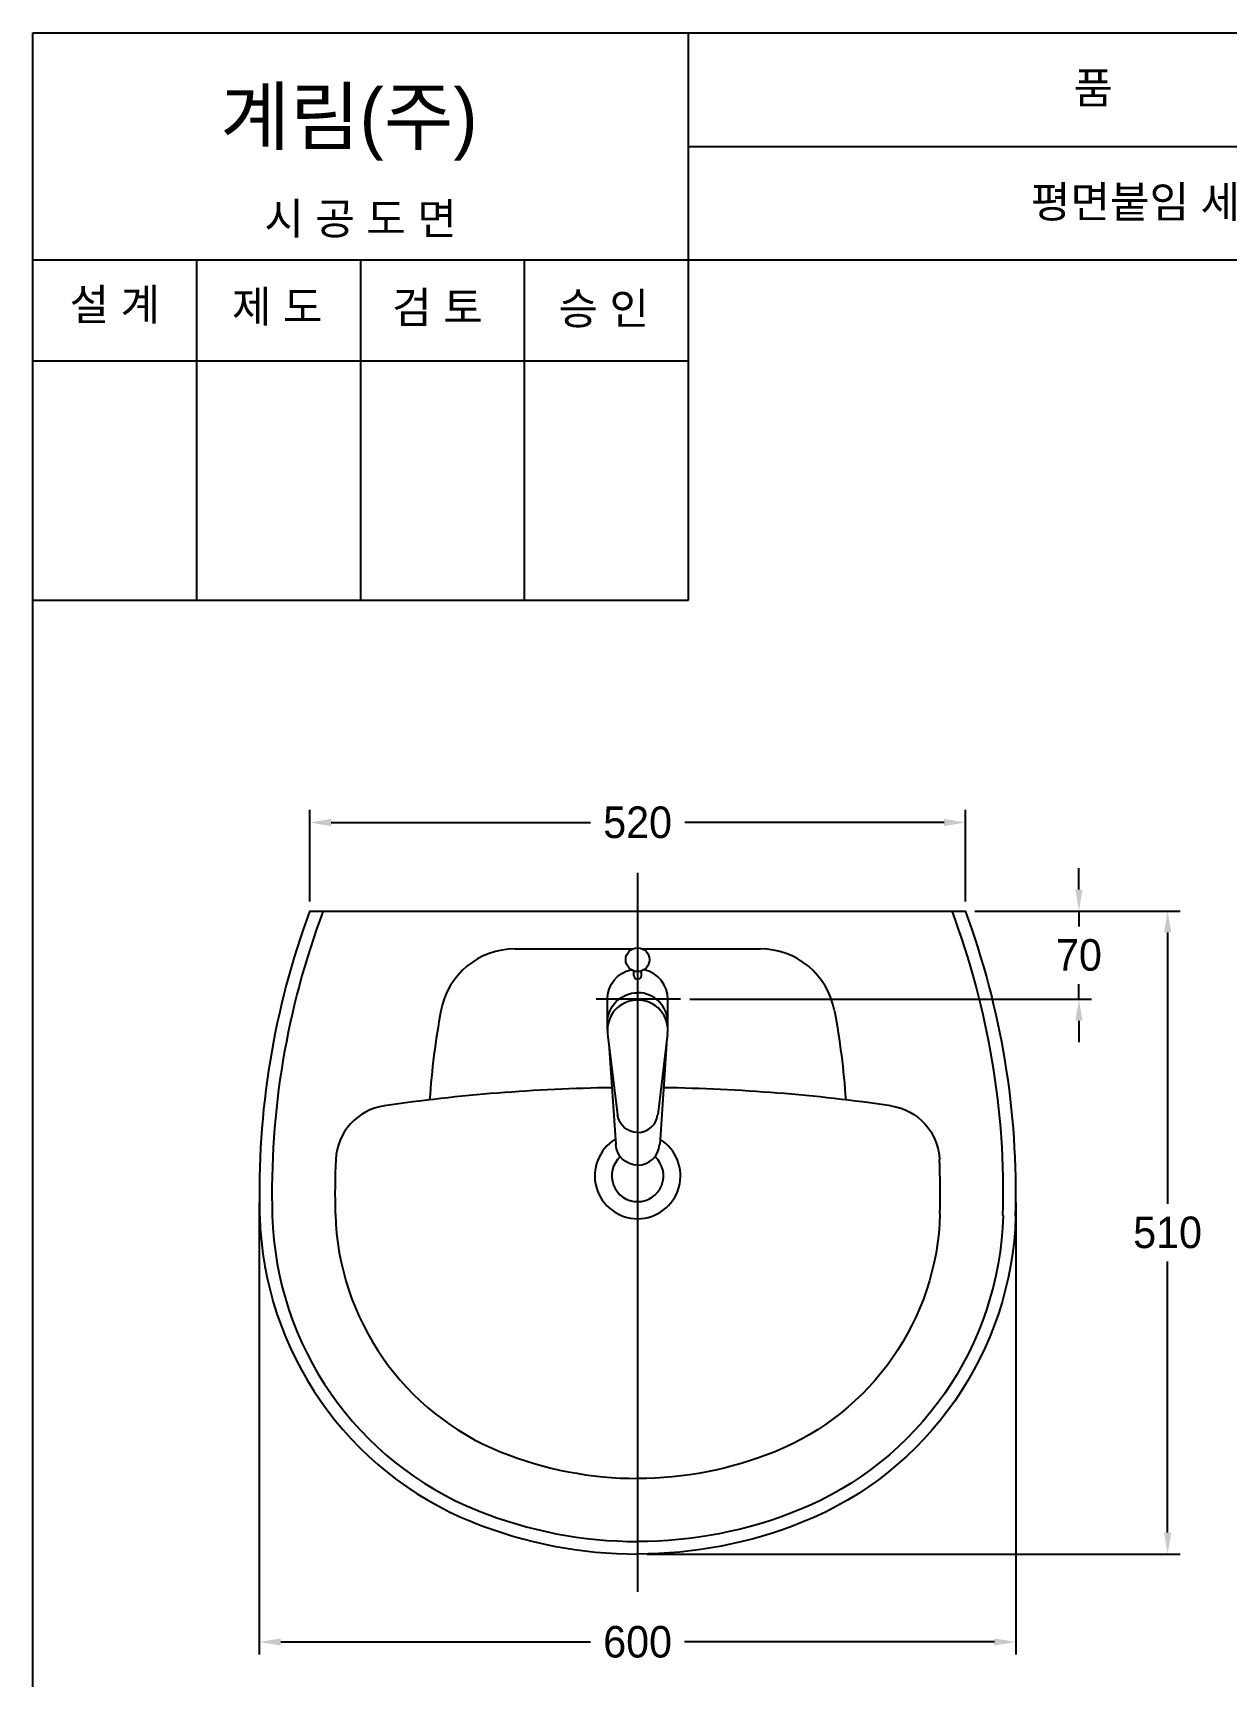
# Model space of a CAD drawing. Header units: millimetres. Extents: x 0 to 5707, y -67 to 2530.
# Drawn here: x 0 to 946, y 1227 to 2530 of the extents above; entities that cross this region are included whole.
import ezdxf
from ezdxf.enums import TextEntityAlignment as Align
from ezdxf.lldxf.tags import DXFTag

# ---------------------------------------------------------------- set-up
doc = ezdxf.new("R2010")
doc.units = ezdxf.units.MM
for name, color, linetype in [('TEXT', 7, 'Continuous'), ('내부선 및 부속', 4, 'Continuous'), ('도각라인', 7, 'Continuous'), ('외형선', 3, 'Continuous'), ('중심선', 1, 'DASHED'), ('치수선', 7, 'Continuous')]:
    doc.layers.add(name, color=color, linetype=linetype)
doc.styles.add('____', font='')
doc.styles.add('타이틀', font='H2GTRM.TTF', dxfattribs={"height": 25})
doc.styles.get('____').set_extended_font_data('굴림')
tags = doc.linetypes.add('DASHDOT', pattern=[70, 31, -13, 13, -13]).pattern_tags.tags
tags[10:11] = [DXFTag(74, 4), DXFTag(75, 0), DXFTag(340, '0'), DXFTag(46, 0.0), DXFTag(50, 0.0), DXFTag(44, 0.0), DXFTag(45, 0.0)]
tags[8:9] = [DXFTag(74, 4), DXFTag(75, 0), DXFTag(340, '0'), DXFTag(46, 0.0), DXFTag(50, 0.0), DXFTag(44, 0.0), DXFTag(45, 0.0)]
tags[6:7] = [DXFTag(74, 4), DXFTag(75, 0), DXFTag(340, '0'), DXFTag(46, 0.0), DXFTag(50, 0.0), DXFTag(44, 0.0), DXFTag(45, 0.0)]
tags[4:5] = [DXFTag(74, 4), DXFTag(75, 0), DXFTag(340, '0'), DXFTag(46, 0.0), DXFTag(50, 0.0), DXFTag(44, 0.0), DXFTag(45, 0.0)]
tags = doc.linetypes.add('DASHED', pattern=[25.72, 12.86, -12.86]).pattern_tags.tags
tags[6:7] = [DXFTag(74, 4), DXFTag(75, 0), DXFTag(340, '0'), DXFTag(46, 0.0), DXFTag(50, 0.0), DXFTag(44, 0.0), DXFTag(45, 0.0)]
tags[4:5] = [DXFTag(74, 4), DXFTag(75, 0), DXFTag(340, '0'), DXFTag(46, 0.0), DXFTag(50, 0.0), DXFTag(44, 0.0), DXFTag(45, 0.0)]
doc.dimstyles.new('MSADIM', dxfattribs={"dimtxt": 33, "dimasz": 17, "dimexe": 10, "dimexo": 7.5, "dimgap": 10, "dimtad": 0, "dimtih": 1, "dimtoh": 1, "dimdec": 0, "dimzin": 1, "dimdsep": 46, "dimtxsty": '____', "dimcen": 11.25, "dimadec": 0, "dimazin": 0, "dimtfac": 1, "dimtdec": 0, "dimtix": 1, "dimtmove": 0, "dimatfit": 3, "dimfxl": 0, "dimtolj": 1, "dimtzin": 1, "dimarcsym": 0})

# ---------------------------------------------------------------- blocks, each defined once
blk = doc.blocks.new('*D97')
at = {"layer": '치수선', "color": 0, "linetype": 'Continuous', "lineweight": -2}
for p, q in [((219.6, 1841.1), (219.6, 1913.8)), ((236.6, 1903.8), (442.3, 1903.8)), ((722.6, 1903.8), (517, 1903.8)), ((739.6, 1841.1), (739.6, 1913.8))]:
    blk.add_line(p, q, dxfattribs=at)
at = {"layer": '치수선', "color": 0, "linetype": 'Continuous'}
for points in [[(236.6, 1906.6), (236.6, 1900.9), (219.6, 1903.8)], [(722.6, 1906.6), (722.6, 1900.9), (739.6, 1903.8)]]:
    blk.add_solid(points, dxfattribs=at)
at = {"layer": '치수선', "color": 0, "linetype": 'Continuous', "insert": (479.6, 1903.8), "char_height": 25, "attachment_point": 5, "style": '____'}
blk.add_mtext('\\A1;520', dxfattribs=at)
blk = doc.blocks.new('*D98')
at = {"layer": '치수선', "color": 0, "linetype": 'Continuous', "lineweight": -2}
for p, q in [((829.6, 1850.6), (829.6, 1867.6)), ((747.1, 1833.6), (839.6, 1833.6)), ((829.6, 1833.6), (829.6, 1821.4)), ((829.6, 1763.6), (829.6, 1775.7)), ((521.1, 1763.6), (839.6, 1763.6)), ((829.6, 1746.6), (829.6, 1729.6))]:
    blk.add_line(p, q, dxfattribs=at)
at = {"layer": '치수선', "color": 0, "linetype": 'Continuous'}
for points in [[(826.8, 1850.6), (832.4, 1850.6), (829.6, 1833.6)], [(826.8, 1746.6), (832.4, 1746.6), (829.6, 1763.6)]]:
    blk.add_solid(points, dxfattribs=at)
at = {"layer": '치수선', "color": 0, "linetype": 'Continuous', "insert": (829.6, 1798.6), "char_height": 25, "attachment_point": 5, "style": '____'}
blk.add_mtext('\\A1;70', dxfattribs=at)
blk = doc.blocks.new('*D99')
at = {"layer": '치수선', "color": 0, "linetype": 'Continuous', "lineweight": -2}
for p, q in [((747.1, 1833.6), (909.9, 1833.6)), ((899.9, 1816.6), (899.9, 1601.4)), ((899.9, 1340.6), (899.9, 1555.7)), ((487.1, 1323.6), (909.9, 1323.6))]:
    blk.add_line(p, q, dxfattribs=at)
at = {"layer": '치수선', "color": 0, "linetype": 'Continuous'}
for points in [[(897.1, 1816.6), (902.8, 1816.6), (899.9, 1833.6)], [(897.1, 1340.6), (902.8, 1340.6), (899.9, 1323.6)]]:
    blk.add_solid(points, dxfattribs=at)
at = {"layer": '치수선', "color": 0, "linetype": 'Continuous', "insert": (899.9, 1578.6), "char_height": 25, "attachment_point": 5, "style": '____'}
blk.add_mtext('\\A1;510', dxfattribs=at)
blk = doc.blocks.new('*D100')
at = {"layer": '치수선', "color": 0, "linetype": 'Continuous', "lineweight": -2}
for p, q in [((179.6, 1602.5), (179.6, 1243.9)), ((779.6, 1602.5), (779.6, 1243.9)), ((196.6, 1253.9), (442.3, 1253.9)), ((762.6, 1253.9), (516.9, 1253.9))]:
    blk.add_line(p, q, dxfattribs=at)
at = {"layer": '치수선', "color": 0, "linetype": 'Continuous'}
for points in [[(196.6, 1256.7), (196.6, 1251.1), (179.6, 1253.9)], [(762.6, 1256.7), (762.6, 1251.1), (779.6, 1253.9)]]:
    blk.add_solid(points, dxfattribs=at)
at = {"layer": '치수선', "color": 0, "linetype": 'Continuous', "insert": (479.6, 1253.9), "char_height": 25, "attachment_point": 5, "style": '____'}
blk.add_mtext('\\A1;600', dxfattribs=at)

msp = doc.modelspace()

# ---------------------------------------------------------------- linework, layer by layer
at = {"layer": '내부선 및 부속', "linetype": 'Continuous'}
for p, q in [((382.6, 1803.6), (475.6, 1803.6)), ((483.7, 1803.6), (576.7, 1803.6)), ((476.6, 1782.5), (476.6, 1786.1)), ((482.6, 1782.5), (482.6, 1786.1)), ((455.6, 1739), (455.6, 1763.6)), ((503.6, 1739), (503.6, 1763.6)), ((455.8, 1736.1), (463.7, 1672)), ((503.4, 1736.1), (495.5, 1672)), ((456.8, 1728.2), (462.2, 1648.4)), ((502.5, 1728.2), (497.1, 1648.4)), ((462.3, 1646.2), (462.3, 1646.2)), ((462.6, 1645.2), (462.6, 1645.2)), ((463.4, 1643.1), (463.4, 1643.1)), ((463.8, 1642.1), (463.8, 1642.1)), ((495.4, 1642.1), (495.4, 1642.1)), ((495.9, 1643.1), (495.9, 1643.1)), ((496.6, 1645.2), (496.6, 1645.2)), ((496.9, 1646.2), (496.9, 1646.2))]:
    msp.add_line(p, q, dxfattribs=at)
at = {"layer": '내부선 및 부속', "linetype": 'Continuous', "flags": 128}
for points in [[(455.6, 1763.6, -0.353764), (474.6, 1787)], [(455.6, 1744.8, -0.414213), (479.6, 1768.8)], [(635.7, 1754.5, -0.028834), (644.6, 1683.8)], [(479.6, 1657.9, -0.37856), (463.7, 1672)], [(479.6, 1632.1, -0.394608), (462.2, 1648.4)], [(769.4, 1592, -0.298443), (606.5, 1358.1)], [(606.5, 1358.1, -0.095885), (479.6, 1333.6)]]:
    msp.add_lwpolyline(points, format="xyb", dxfattribs=at)
at = {"layer": '내부선 및 부속', "linetype": 'Continuous'}
msp.add_circle((479.6, 1795), 9.44, dxfattribs=at)
for centre, radius, start, end in [((824.6, 1610), 635, 159.3819, 181.6222), ((134.6, 1610), 635, 358.3778, 20.6181), ((382.6, 1743.6), 60, 90, 169.479), ((576.7, 1743.6), 60, 10.521, 90), ((479.6, 1763.6), 24, 0, 77.9277), ((479.6, 1782.5), 3, 180, 360), ((479.6, 1739), 24, 90.0001, 187.0619), ((479.6, 1744.8), 24, 0, 90), ((479.6, 1739), 24, 352.9381, 90), ((931.7, 1641.6), 618.5, 169.479, 176.0854), ((479.6, 1673.9), 16, 270, 352.9386), ((479.6, 1623.6), 34, 121.4484, 58.5515), ((479.6, 1649.6), 17.5, 270, 356.1383), ((479.6, 1623.6), 20.5, 132.0769, 47.9229), ((449.8, 1599.3), 260, 181.6222, 248.0918), ((479.6, 1673.6), 340, 248.0918, 270)]:
    msp.add_arc(centre, radius, start, end, dxfattribs=at)
for points in [[(455.8, 1741.1), (455.8, 1741.1), (455.8, 1741.1)], [(503.4, 1741.1), (503.4, 1741.1), (503.4, 1741.1)]]:
    msp.add_rational_spline(points, [0.951478421688, 0.951479792595, 0.951481163502], degree=2, dxfattribs=at)
at = {"layer": '도각라인', "color": 7}
for p, q in [((0, 0), (0, 2530)), ((0, 2530), (1800, 2530)), ((520, 2080), (520, 2530)), ((520, 2440), (1800, 2440)), ((0, 2350), (1800, 2350)), ((130, 2080), (130, 2350)), ((260, 2080), (260, 2350)), ((390, 2080), (390, 2350)), ((0, 2270), (520, 2270)), ((0, 2080), (520, 2080))]:
    msp.add_line(p, q, dxfattribs=at)
at = {"layer": '외형선', "linetype": 'Continuous'}
msp.add_line((219.6, 1833.6), (739.6, 1833.6), dxfattribs=at)
at = {"layer": '외형선', "linetype": 'Continuous', "flags": 128}
for points in [[(680.5, 1679.1, -0.359728), (719, 1636.6)], [(719.4, 1593.4, -0.298443), (587.8, 1404.5)], [(779.4, 1591.7, -0.298443), (610.2, 1348.8)], [(587.8, 1404.5, -0.095885), (479.6, 1383.6)], [(610.2, 1348.8, -0.095885), (479.6, 1323.6)]]:
    msp.add_lwpolyline(points, format="xyb", dxfattribs=at)
at = {"layer": '외형선', "linetype": 'Continuous'}
for centre, radius, start, end in [((824.6, 1610), 645, 159.7158, 181.6222), ((134.6, 1610), 645, 358.3778, 20.2842), ((479.6, 293.6), 1400, 90.8388, 98.2503), ((479.6, 293.6), 1400, 81.7497, 89.1612), ((285.2, 1634.5), 45, 98.2503, 177.3907), ((824.6, 1610), 585, 177.3907, 181.6222), ((134.6, 1610), 585, 358.3778, 2.6093), ((449.8, 1599.3), 270, 181.6222, 248.0918), ((449.8, 1599.3), 210, 181.6222, 248.0918), ((479.6, 1673.6), 290, 248.0918, 270), ((479.6, 1673.6), 350, 248.0918, 270)]:
    msp.add_arc(centre, radius, start, end, dxfattribs=at)
at = {"layer": '중심선', "linetype": 'DASHDOT'}
for p, q in [((479.6, 1864), (479.6, 1293.8)), ((513.6, 1763.6), (446.6, 1763.6))]:
    msp.add_line(p, q, dxfattribs=at)

# ---------------------------------------------------------------- texts
at = {"layer": 'TEXT', "style": '타이틀'}
msp.add_text('계림(주)', height=44, dxfattribs=at).set_placement((148.7, 2441.8))
for s, p in [('품             명', (915.7, 2486.4)), ('평면붙임 세면기', (905.8, 2396)), ('시 공 도 면', (259.9, 2382.7)), ('설 계', (65, 2314.6)), ('제 도', (193.8, 2312.9)), ('검 토', (320.8, 2312.3)), ('승 인', (452.7, 2311.4))]:
    msp.add_text(s, height=25, dxfattribs=at).set_placement(p, align=Align.MIDDLE_CENTER)

# ---------------------------------------------------------------- dimensions: what is measured, and where the dimension line sits
at = {"layer": '치수선', "linetype": 'Continuous'}
for base, p1, p2, picture, middle in [((739.6, 1903.8), (219.6, 1833.6), (739.6, 1833.6), '*D97', (479.6, 1903.8)), ((779.6, 1253.9), (179.6, 1610), (779.6, 1610), '*D100', (479.6, 1253.9))]:
    dim = msp.add_linear_dim(base=base, p1=p1, p2=p2, dimstyle='MSADIM', override={"dimtxt": 25}, dxfattribs=at)
    dim.commit()
    dim.dimension.update_dxf_attribs({"geometry": picture, "text_midpoint": middle, "dimtype": 160})
for base, p1, p2, picture, middle in [((829.6, 1833.6), (513.6, 1763.6), (739.6, 1833.6), '*D98', (829.6, 1798.6)), ((899.9, 1323.6), (739.6, 1833.6), (479.6, 1323.6), '*D99', (899.9, 1578.6))]:
    dim = msp.add_linear_dim(base=base, p1=p1, p2=p2, angle=90, dimstyle='MSADIM', override={"dimtxt": 25}, dxfattribs=at)
    dim.commit()
    dim.dimension.update_dxf_attribs({"geometry": picture, "text_midpoint": middle, "dimtype": 160})

doc.saveas('drawing.dxf')
